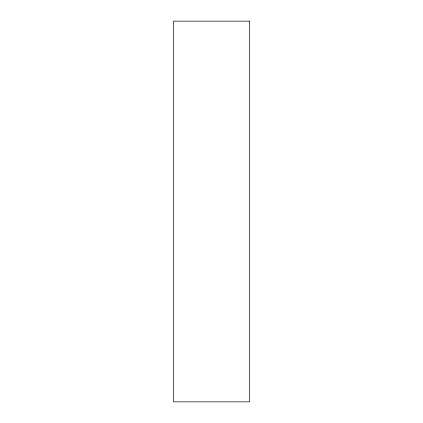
<?xml version="1.0" encoding="UTF-8"?>
<svg xmlns="http://www.w3.org/2000/svg" width="423" height="423" viewBox="0 0 423 423"><rect width="100%" height="100%" fill="white"/><g stroke="black" fill="none" stroke-linecap="round" stroke-linejoin="round"><path stroke-width="0.63" d="M249.57 21.15L173.43 21.15L173.43 401.85L249.57 401.85L249.57 21.15"/></g></svg>
